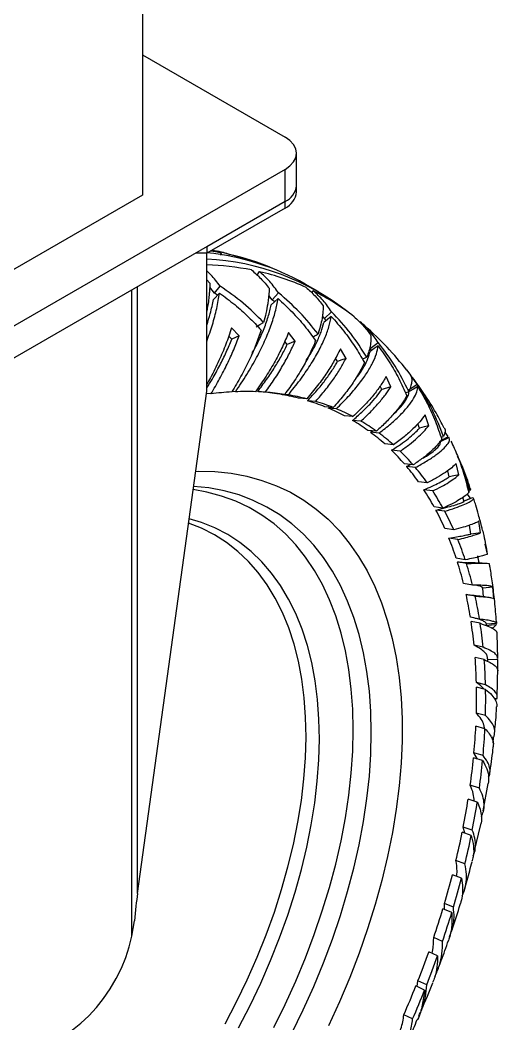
# Model space of a CAD drawing. Header units: millimetres. Extents: x 0 to 597, y 0 to 420.
# Drawn here: x 411.98 to 420.04, y 48.05 to 65 of the extents above; entities that cross this region are included whole.
import ezdxf

# ---------------------------------------------------------------- set-up
doc = ezdxf.new("R2010")
doc.units = ezdxf.units.MM

msp = doc.modelspace()

# ---------------------------------------------------------------- linework, layer by layer
at = {"color": 7, "linetype": 'Continuous', "lineweight": 25}
for p, q in [((414.043, 66.401), (414.043, 62.046)), ((414.043, 64.414), (416.447, 63.026)), ((416.642, 62.209), (416.642, 62.754)), ((416.447, 62.481), (410.225, 58.889)), ((416.447, 61.937), (416.447, 62.481)), ((416.642, 62.1), (416.642, 62.209)), ((414.043, 62.046), (410.979, 60.277)), ((416.447, 61.937), (410.225, 58.345)), ((416.447, 61.937), (415.127, 61.175)), ((416.447, 61.828), (416.447, 61.937)), ((416.447, 61.828), (415.127, 61.066)), ((415.127, 61.066), (414.939, 61.066)), ((415.127, 61.175), (415.127, 61.066)), ((415.127, 58.739), (415.127, 61.066)), ((415.378, 61.075), (415.219, 61.12)), ((415.973, 60.912), (415.311, 61.102)), ((415.365, 61.032), (415.378, 61.075)), ((415.502, 61.017), (415.511, 61.046)), ((415.979, 60.693), (416.017, 60.755)), ((415.127, 60.619), (415.18, 60.56)), ((415.257, 60.393), (415.354, 60.509)), ((417.004, 60.419), (416.786, 60.545)), ((415.257, 60.393), (415.177, 60.49)), ((415.341, 60.394), (415.24, 60.287)), ((415.306, 60.357), (415.257, 60.393)), ((416.23, 60.28), (416.173, 60.353)), ((416.23, 60.28), (416.34, 60.395)), ((416.898, 60.398), (416.923, 60.432)), ((416.27, 60.244), (416.23, 60.28)), ((417.113, 59.966), (417.079, 60.01)), ((417.113, 59.966), (417.234, 60.076)), ((417.144, 59.932), (417.113, 59.966)), ((415.549, 59.615), (415.497, 59.667)), ((415.672, 59.672), (415.546, 59.804)), ((416.618, 59.579), (416.507, 59.727)), ((416.484, 59.523), (416.442, 59.577)), ((417.887, 59.455), (418.019, 59.559)), ((417.477, 59.29), (417.382, 59.453)), ((417.909, 59.425), (417.887, 59.455)), ((417.335, 59.237), (417.3, 59.293)), ((418.233, 58.812), (418.154, 58.986)), ((418.496, 59.098), (418.57, 59.003)), ((418.68, 58.853), (418.571, 59.001)), ((418.083, 58.764), (418.055, 58.824)), ((418.539, 58.759), (418.68, 58.853)), ((413.957, 50.253), (415.127, 58.739)), ((415.198, 58.691), (415.121, 58.697)), ((415.61, 58.726), (415.552, 58.73)), ((416.116, 58.719), (415.984, 58.729)), ((416.442, 58.683), (416.308, 58.693)), ((416.5, 58.674), (416.365, 58.684)), ((418.48, 58.708), (418.537, 58.73)), ((418.553, 58.736), (418.539, 58.759)), ((416.813, 58.607), (416.677, 58.618)), ((416.966, 58.565), (416.828, 58.576)), ((417.261, 58.461), (417.122, 58.473)), ((417.313, 58.44), (417.174, 58.451)), ((417.594, 58.307), (417.452, 58.319)), ((418.872, 58.153), (418.81, 58.336)), ((417.729, 58.231), (417.587, 58.244)), ((418.715, 58.111), (418.689, 58.186)), ((417.989, 58.061), (417.845, 58.075)), ((417.89, 58.042), (417.925, 58.067)), ((418.034, 58.028), (417.89, 58.042)), ((419.055, 57.889), (419.203, 57.971)), ((419.08, 57.959), (419.121, 57.972)), ((419.203, 57.971), (419.145, 58.049)), ((418.276, 57.831), (418.131, 57.846)), ((419.22, 57.955), (419.068, 57.879)), ((418.391, 57.723), (418.245, 57.739)), ((418.61, 57.492), (418.463, 57.509)), ((418.5, 57.465), (418.565, 57.497)), ((418.648, 57.447), (418.5, 57.465)), ((419.38, 57.326), (419.334, 57.516)), ((419.218, 57.293), (419.193, 57.394)), ((418.847, 57.189), (418.698, 57.208)), ((418.94, 57.053), (418.791, 57.072)), ((419.578, 56.933), (419.524, 57.004)), ((419.542, 57.045), (419.567, 57.052)), ((419.113, 56.763), (418.963, 56.784)), ((419.468, 56.875), (419.446, 56.942)), ((419.465, 56.882), (419.578, 56.933)), ((419.143, 56.708), (418.993, 56.73)), ((419.583, 56.325), (419.559, 56.473)), ((419.749, 56.347), (419.719, 56.541)), ((419.295, 56.395), (419.144, 56.419)), ((419.365, 56.231), (419.213, 56.256)), ((419.867, 55.986), (419.828, 56.151)), ((419.722, 55.835), (419.701, 55.955)), ((419.866, 55.987), (419.867, 55.986)), ((419.489, 55.89), (419.337, 55.916)), ((419.51, 55.826), (419.357, 55.853)), ((419.736, 55.835), (419.718, 55.858)), ((419.612, 55.463), (419.459, 55.492)), ((419.955, 55.43), (419.787, 55.412)), ((419.97, 55.236), (419.955, 55.43)), ((419.503, 55.306), (419.582, 55.293)), ((419.656, 55.276), (419.503, 55.306)), ((419.799, 55.267), (419.787, 55.412)), ((419.73, 54.888), (419.598, 54.916)), ((419.741, 54.817), (419.587, 54.849)), ((419.849, 54.782), (419.848, 54.815)), ((420.017, 54.812), (419.848, 54.802)), ((420.014, 54.842), (420.017, 54.812)), ((420.038, 54.221), (420.026, 54.642)), ((419.792, 54.412), (419.638, 54.447)), ((419.81, 54.204), (419.656, 54.24)), ((419.87, 54.175), (419.869, 54.22)), ((420.039, 54.206), (419.87, 54.201)), ((420.026, 53.572), (420.04, 54.076)), ((420.04, 54.014), (420.039, 54.206)), ((419.831, 53.779), (419.677, 53.818)), ((419.833, 53.701), (419.678, 53.74)), ((420.024, 53.541), (419.979, 53.542)), ((420.007, 53.507), (420.004, 53.542)), ((419.83, 53.261), (419.676, 53.303)), ((419.822, 53.038), (419.668, 53.081)), ((419.968, 52.891), (419.929, 52.894)), ((419.963, 52.792), (419.968, 52.891)), ((419.782, 52.5), (419.628, 52.546)), ((419.698, 52.525), (419.636, 52.629)), ((419.79, 52.583), (419.636, 52.629)), ((419.727, 52.035), (419.574, 52.083)), ((419.794, 51.654), (419.877, 52.115)), ((419.692, 51.799), (419.539, 51.849)), ((419.481, 51.275), (419.455, 51.377)), ((419.608, 51.324), (419.455, 51.377)), ((419.641, 50.953), (419.75, 51.418)), ((419.591, 51.237), (419.438, 51.29)), ((419.484, 50.755), (419.332, 50.811)), ((419.424, 50.512), (419.272, 50.57)), ((419.263, 49.937), (419.112, 49.998)), ((419.141, 49.986), (419.138, 50.086)), ((419.289, 50.025), (419.138, 50.086)), ((413.862, 49.537), (413.905, 49.793)), ((419.107, 49.447), (418.957, 49.511)), ((419.022, 49.203), (418.872, 49.268)), ((418.804, 48.625), (418.656, 48.694)), ((418.678, 48.683), (418.691, 48.781)), ((418.839, 48.713), (418.691, 48.781)), ((418.601, 48.138), (418.454, 48.209))]:
    msp.add_line(p, q, dxfattribs=at)
at = {"color": 8, "linetype": 'Continuous', "lineweight": 25}
for p, q in [((413.862, 49.537), (413.862, 60.445)), ((413.957, 50.253), (413.957, 60.499))]:
    msp.add_line(p, q, dxfattribs=at)
at = {"color": 7, "linetype": 'Continuous', "lineweight": 25, "flags": 128}
for points in [[(416.447, 62.481), (416.53, 62.54), (416.592, 62.606), (416.63, 62.679), (416.642, 62.754), (416.63, 62.829), (416.592, 62.901), (416.53, 62.967), (416.447, 63.026)], [(415.197, 61.107), (415.273, 61.094), (415.378, 61.075)], [(416.329, 60.299), (416.272, 60.246), (416.215, 60.193)], [(417.227, 60), (417.165, 59.949), (417.102, 59.898)], [(415.962, 59.824), (416.024, 59.861), (416.085, 59.898)], [(417.718, 59.908), (417.796, 59.839), (417.804, 59.833)], [(415.672, 59.672), (415.611, 59.643), (415.549, 59.615)], [(416.618, 59.579), (416.551, 59.551), (416.484, 59.523)], [(418.018, 59.503), (417.951, 59.455), (417.883, 59.407)], [(417.477, 59.29), (417.406, 59.264), (417.335, 59.237)], [(418.687, 58.817), (418.615, 58.773), (418.543, 58.729)], [(418.872, 58.153), (418.793, 58.132), (418.715, 58.111)], [(414.94, 57.383), (414.979, 57.384), (415.262, 57.378), (415.536, 57.35), (415.802, 57.301), (416.058, 57.231), (416.304, 57.14), (416.539, 57.029), (416.763, 56.897), (416.975, 56.745), (417.174, 56.573), (417.36, 56.382), (417.532, 56.173), (417.69, 55.945), (417.834, 55.701), (417.963, 55.439), (418.076, 55.161), (418.174, 54.868), (418.256, 54.56), (418.322, 54.239), (418.372, 53.905), (418.405, 53.559), (418.422, 53.202), (418.423, 52.834), (418.406, 52.458), (418.374, 52.074), (418.325, 51.682), (418.26, 51.285), (418.178, 50.883), (418.081, 50.477), (417.968, 50.068), (417.84, 49.658), (417.697, 49.247), (417.54, 48.837), (417.368, 48.429), (417.183, 48.023)], [(419.38, 57.326), (419.299, 57.31), (419.218, 57.293)], [(417.895, 53.326), (417.871, 53.669), (417.829, 54.001), (417.772, 54.32), (417.698, 54.626), (417.609, 54.918), (417.503, 55.194), (417.382, 55.455), (417.247, 55.699), (417.096, 55.926), (416.931, 56.135), (416.753, 56.326), (416.561, 56.497), (416.357, 56.649), (416.14, 56.781), (415.912, 56.893), (415.672, 56.984), (415.423, 57.054), (415.164, 57.103), (414.905, 57.13)], [(417.591, 53.367), (417.566, 53.707), (417.525, 54.035), (417.468, 54.35), (417.394, 54.653), (417.305, 54.941), (417.2, 55.214), (417.08, 55.471), (416.945, 55.711), (416.795, 55.935), (416.631, 56.14), (416.453, 56.327), (416.262, 56.495), (416.058, 56.643), (415.842, 56.771), (415.615, 56.879), (415.377, 56.966), (415.129, 57.033), (414.898, 57.074)], [(419.606, 56.935), (419.528, 56.904), (419.45, 56.872)], [(416.795, 53.232), (416.771, 53.559), (416.73, 53.874), (416.673, 54.177), (416.599, 54.466), (416.509, 54.74), (416.404, 54.998), (416.283, 55.241), (416.147, 55.466), (415.996, 55.673), (415.831, 55.862), (415.652, 56.032), (415.46, 56.182), (415.256, 56.312), (415.04, 56.421), (414.819, 56.507)], [(417.019, 53.201), (416.995, 53.531), (416.954, 53.848), (416.897, 54.153), (416.824, 54.444), (416.734, 54.721), (416.628, 54.982), (416.507, 55.227), (416.371, 55.455), (416.22, 55.665), (416.056, 55.856), (415.877, 56.029), (415.685, 56.182), (415.481, 56.315), (415.265, 56.428), (415.038, 56.519), (414.83, 56.583)], [(419.749, 56.347), (419.666, 56.336), (419.583, 56.325)], [(419.846, 54.781), (419.931, 54.789), (420.015, 54.797)], [(415.436, 48.053), (415.629, 48.424), (415.81, 48.8), (415.976, 49.179), (416.129, 49.56), (416.267, 49.942), (416.39, 50.325), (416.497, 50.706), (416.589, 51.084), (416.665, 51.458), (416.724, 51.828), (416.767, 52.191), (416.793, 52.547), (416.802, 52.894), (416.795, 53.232)], [(416.257, 47.995), (416.449, 48.383), (416.627, 48.775), (416.791, 49.17), (416.942, 49.566), (417.077, 49.963), (417.198, 50.359), (417.303, 50.753), (417.393, 51.145), (417.466, 51.532), (417.524, 51.914), (417.565, 52.289), (417.59, 52.657), (417.599, 53.017), (417.591, 53.367)], [(416.56, 47.896), (416.752, 48.289), (416.931, 48.686), (417.096, 49.085), (417.246, 49.486), (417.382, 49.887), (417.503, 50.287), (417.608, 50.685), (417.698, 51.08), (417.772, 51.471), (417.829, 51.857), (417.871, 52.237), (417.895, 52.608), (417.904, 52.972), (417.895, 53.326)], [(415.664, 47.989), (415.857, 48.363), (416.037, 48.741), (416.204, 49.123), (416.356, 49.507), (416.494, 49.892), (416.616, 50.277), (416.723, 50.66), (416.815, 51.04), (416.89, 51.417), (416.949, 51.789), (416.992, 52.154), (417.018, 52.512), (417.027, 52.861), (417.019, 53.201)], [(411.584, 48.221), (411.627, 48.092), (411.687, 47.98), (411.761, 47.885), (411.849, 47.809), (411.949, 47.753), (412.061, 47.718), (412.182, 47.705), (412.31, 47.714), (412.444, 47.743), (412.583, 47.794), (412.723, 47.866), (412.863, 47.956), (413.002, 48.065), (413.136, 48.19), (413.264, 48.33), (413.385, 48.483), (413.496, 48.646), (413.597, 48.818), (413.685, 48.995), (413.759, 49.176), (413.819, 49.357), (413.862, 49.537)]]:
    msp.add_lwpolyline(points, dxfattribs=at)
at = {"color": 7, "linetype": 'Continuous', "lineweight": 25}
for centre, radius, start, end in [((416.309, 62.243), 0.335, 294.3762, 354.3048), ((416.309, 62.134), 0.335, 294.3762, 354.3048), ((414.71, 56.891), 4.203, 60.4032, 84.182), ((414.596, 57.04), 4.11, 66.4365, 77.1289), ((414.938, 56.831), 4.137, 51.6547, 87.3784), ((414.986, 56.184), 4.686, 78.9697, 88.2784), ((415.103, 56.755), 4.102, 65.5188, 77.1342), ((415.16, 56.893), 3.953, 51.6189, 63.5238), ((415.829, 53.732), 4.999, 93.2256, 97.251), ((415.806, 54.175), 4.555, 88.1926, 92.4698), ((415.698, 54.692), 4.047, 81.3426, 85.698), ((415.829, 54.658), 4.071, 81.342, 85.9561), ((415.74, 54.957), 3.779, 75.6518, 80.4789), ((415.875, 54.941), 3.785, 75.6429, 80.4907), ((415.803, 55.189), 3.538, 68.117, 73.162), ((415.936, 55.162), 3.555, 68.1123, 73.1624), ((415.841, 55.283), 3.438, 62.039, 67.1835), ((415.972, 55.251), 3.459, 62.0382, 67.1813), ((415.845, 55.293), 3.426, 54.2874, 59.4434), ((415.978, 55.265), 3.444, 54.2881, 59.4477), ((415.802, 55.235), 3.498, 48.2696, 53.3577), ((415.93, 55.2), 3.525, 48.2737, 53.3525), ((415.651, 55.074), 3.719, 40.8883, 45.7686), ((415.78, 55.041), 3.744, 40.8893, 45.7663), ((415.458, 54.91), 3.973, 35.3457, 40.0175), ((415.592, 54.881), 3.991, 35.3425, 40.0206), ((415.09, 54.661), 4.417, 28.7313, 33.0842), ((415.216, 54.626), 4.444, 28.7329, 33.0841), ((414.7, 54.451), 4.86, 23.8821, 27.9652), ((414.826, 54.416), 4.888, 23.8824, 27.9661), ((414.086, 54.192), 5.526, 18.1749, 21.9244), ((414.205, 54.155), 5.562, 18.1767, 21.924), ((413.49, 54), 6.153, 14.0319, 17.5206), ((413.616, 53.965), 6.18, 14.0291, 17.5224), ((412.633, 53.8), 7.033, 9.1712, 12.3635), ((412.747, 53.761), 7.073, 9.1706, 12.3633), ((411.872, 53.681), 7.803, 5.6363, 8.6151), ((411.974, 53.64), 7.856, 5.6379, 8.614), ((410.82, 53.59), 8.86, 1.4765, 4.2134), ((410.927, 53.55), 8.907, 1.4756, 4.2139), ((409.942, 53.57), 9.738, 358.4287, 0.9984), ((410.036, 53.53), 9.798, 358.4294, 0.9981), ((408.796, 53.614), 10.885, 354.809, 357.1951), ((408.885, 53.574), 10.95, 354.809, 357.1948), ((407.889, 53.699), 11.796, 352.13, 354.3917), ((407.972, 53.659), 11.867, 352.13, 354.3914), ((406.745, 53.867), 12.952, 348.9131, 351.0375), ((406.828, 53.828), 13.023, 348.9126, 351.0378), ((405.902, 54.035), 13.812, 346.5024, 348.538), ((405.971, 53.998), 13.897, 346.5028, 348.5378), ((404.913, 54.28), 14.831, 343.5706, 345.5122), ((404.968, 54.248), 14.931, 343.5718, 345.5116), ((404.212, 54.489), 15.562, 341.3475, 343.2277), ((404.261, 54.458), 15.668, 341.3486, 343.227), ((403.456, 54.749), 16.362, 338.6087, 340.4272), ((403.494, 54.724), 16.481, 338.61, 340.426), ((402.979, 54.937), 16.874, 336.5041, 338.2857), ((403.016, 54.913), 16.994, 336.5049, 338.2843)]:
    msp.add_arc(centre, radius, start, end, dxfattribs=at)
msp.add_ellipse((413.957, 49.21), major_axis=(0.091, 1.423), ratio=0.068485, start_param=0.751511, end_param=1.15277, dxfattribs=at)
for points, knots in [([(415.253, 61.11), (415.265, 61.109), (415.354, 61.1), (415.439, 61.071), (415.511, 61.046)], [0, 0, 0, 0, 0.142933, 1, 1, 1, 1]), ([(415.354, 60.509), (415.303, 60.576), (415.232, 60.67), (415.15, 60.745), (415.127, 60.766)], [0, 0, 0, 0, 0.722783, 1, 1, 1, 1]), ([(415.883, 60.783), (415.936, 60.737), (416.041, 60.644), (416.134, 60.53), (416.18, 60.473)], [0, 0, 0, 0, 0.500355, 1, 1, 1, 1]), ([(416.34, 60.395), (416.291, 60.461), (416.194, 60.594), (416.076, 60.701), (416.017, 60.755)], [0, 0, 0, 0, 0.498248, 1, 1, 1, 1]), ([(415.18, 60.56), (415.18, 60.537), (415.178, 60.493), (415.173, 60.426), (415.167, 60.364), (415.161, 60.305), (415.149, 60.216), (415.137, 60.143), (415.127, 60.088)], [0, 0, 0, 0, 0.1635599, 0.3134089, 0.4496385, 0.5723043, 0.6814592, 1, 1, 1, 1]), ([(416.085, 59.898), (415.974, 60.009), (415.75, 60.231), (415.486, 60.416), (415.354, 60.509)], [0, 0, 0, 0, 0.49957, 1, 1, 1, 1]), ([(415.127, 59.578), (415.16, 59.672), (415.228, 59.866), (415.3, 60.142), (415.327, 60.31), (415.341, 60.394)], [0, 0, 0, 0, 0.315969, 0.652585, 1, 1, 1, 1]), ([(415.341, 60.394), (415.428, 60.33), (415.601, 60.202), (415.836, 59.991), (415.976, 59.842), (416.045, 59.768)], [0, 0, 0, 0, 0.339375, 0.672333, 1, 1, 1, 1]), ([(416.18, 60.473), (416.179, 60.453), (416.178, 60.417), (416.174, 60.36), (416.169, 60.307), (416.162, 60.257), (416.15, 60.174), (416.128, 60.058), (416.099, 59.949), (416.085, 59.898)], [0, 0, 0, 0, 0.120107, 0.230139, 0.330174, 0.420247, 0.500399, 0.764721, 1, 1, 1, 1]), ([(417.004, 59.703), (416.905, 59.827), (416.706, 60.076), (416.462, 60.288), (416.34, 60.395)], [0, 0, 0, 0, 0.499581, 1, 1, 1, 1]), ([(416.803, 60.489), (416.855, 60.442), (416.958, 60.35), (417.045, 60.236), (417.089, 60.18)], [0, 0, 0, 0, 0.500352, 1, 1, 1, 1]), ([(417.234, 60.076), (417.188, 60.142), (417.096, 60.273), (416.98, 60.379), (416.923, 60.432)], [0, 0, 0, 0, 0.498249, 1, 1, 1, 1]), ([(415.127, 59.853), (415.148, 59.918), (415.197, 60.074), (415.224, 60.208), (415.24, 60.287)], [0, 0, 0, 0, 0.417292, 1, 1, 1, 1]), ([(415.61, 58.726), (415.676, 58.824), (415.809, 59.021), (415.973, 59.308), (416.108, 59.583), (416.212, 59.843), (416.29, 60.086), (416.316, 60.228), (416.329, 60.299)], [0, 0, 0, 0, 0.166042, 0.333058, 0.499185, 0.663304, 0.828994, 1, 1, 1, 1]), ([(415.895, 59.382), (415.923, 59.432), (415.997, 59.566), (416.086, 59.771), (416.169, 59.997), (416.2, 60.127), (416.215, 60.193)], [0, 0, 0, 0, 0.1616872, 0.4367783, 0.7141498, 1, 1, 1, 1]), ([(416.329, 60.299), (416.409, 60.226), (416.568, 60.079), (416.78, 59.841), (416.903, 59.674), (416.964, 59.591)], [0, 0, 0, 0, 0.339381, 0.672337, 1, 1, 1, 1]), ([(417.089, 60.18), (417.089, 60.164), (417.09, 60.135), (417.088, 60.089), (417.084, 60.045), (417.079, 60.004), (417.068, 59.935), (417.047, 59.838), (417.018, 59.746), (417.004, 59.703)], [0, 0, 0, 0, 0.120105, 0.230141, 0.330172, 0.420244, 0.5004, 0.764721, 1, 1, 1, 1]), ([(416.5, 58.674), (416.569, 58.758), (416.707, 58.927), (416.876, 59.173), (417.015, 59.407), (417.119, 59.625), (417.195, 59.828), (417.216, 59.942), (417.227, 60)], [0, 0, 0, 0, 0.166043, 0.333059, 0.499186, 0.663304, 0.828995, 1, 1, 1, 1]), ([(417.227, 60), (417.3, 59.918), (417.443, 59.755), (417.63, 59.492), (417.736, 59.31), (417.788, 59.22)], [0, 0, 0, 0, 0.339381, 0.672328, 1, 1, 1, 1]), ([(417.827, 59.311), (417.741, 59.447), (417.568, 59.719), (417.346, 59.957), (417.234, 60.076)], [0, 0, 0, 0, 0.499575, 1, 1, 1, 1]), ([(416.806, 59.255), (416.829, 59.289), (416.898, 59.394), (416.982, 59.556), (417.063, 59.742), (417.089, 59.845), (417.102, 59.898)], [0, 0, 0, 0, 0.134777, 0.418701, 0.704973, 1, 1, 1, 1]), ([(417.615, 59.992), (417.665, 59.946), (417.766, 59.854), (417.849, 59.742), (417.891, 59.687)], [0, 0, 0, 0, 0.500358, 1, 1, 1, 1]), ([(418.019, 59.559), (417.976, 59.623), (417.888, 59.751), (417.775, 59.855), (417.718, 59.908)], [0, 0, 0, 0, 0.4982508, 1, 1, 1, 1]), ([(418.505, 59.091), (418.396, 59.223), (418.176, 59.489), (417.927, 59.719), (417.802, 59.834)], [0, 0, 0, 0, 0.499129, 1, 1, 1, 1]), ([(415.546, 59.804), (415.515, 59.713), (415.455, 59.535), (415.332, 59.251), (415.225, 59.025), (415.148, 58.89), (415.127, 58.855)], [0, 0, 0, 0, 0.3038968, 0.5954888, 0.8928863, 1, 1, 1, 1]), ([(415.198, 58.691), (415.248, 58.775), (415.348, 58.945), (415.474, 59.194), (415.585, 59.439), (415.643, 59.594), (415.672, 59.672)], [0, 0, 0, 0, 0.24992, 0.499821, 0.749988, 1, 1, 1, 1]), ([(416.045, 59.768), (416.017, 59.686), (415.961, 59.523), (415.846, 59.261), (415.711, 58.994), (415.601, 58.812), (415.547, 58.723)], [0, 0, 0, 0, 0.250635, 0.500169, 0.755309, 1, 1, 1, 1]), ([(416.507, 59.727), (416.475, 59.648), (416.411, 59.494), (416.283, 59.245), (416.133, 58.991), (416.011, 58.815), (415.95, 58.728)], [0, 0, 0, 0, 0.255318, 0.5003, 0.750158, 1, 1, 1, 1]), ([(416.915, 59.655), (416.923, 59.659), (416.952, 59.675), (416.982, 59.691), (417.004, 59.703)], [0, 0, 0, 0, 0.24698, 1, 1, 1, 1]), ([(417.891, 59.687), (417.893, 59.675), (417.896, 59.653), (417.896, 59.618), (417.895, 59.584), (417.892, 59.552), (417.884, 59.498), (417.867, 59.421), (417.84, 59.346), (417.827, 59.311)], [0, 0, 0, 0, 0.120103, 0.230138, 0.330172, 0.420246, 0.500401, 0.764722, 1, 1, 1, 1]), ([(415.127, 58.793), (415.157, 58.841), (415.237, 58.967), (415.347, 59.17), (415.459, 59.397), (415.519, 59.542), (415.549, 59.615)], [0, 0, 0, 0, 0.169113, 0.446076, 0.723238, 1, 1, 1, 1]), ([(415.984, 58.729), (416.036, 58.798), (416.141, 58.936), (416.274, 59.138), (416.392, 59.336), (416.453, 59.46), (416.484, 59.523)], [0, 0, 0, 0, 0.250003, 0.500001, 0.750182, 1, 1, 1, 1]), ([(416.116, 58.719), (416.169, 58.794), (416.275, 58.943), (416.409, 59.163), (416.526, 59.376), (416.587, 59.511), (416.618, 59.579)], [0, 0, 0, 0, 0.249918, 0.49982, 0.749988, 1, 1, 1, 1]), ([(416.964, 59.591), (416.935, 59.521), (416.877, 59.381), (416.756, 59.154), (416.615, 58.921), (416.499, 58.761), (416.442, 58.683)], [0, 0, 0, 0, 0.250637, 0.500171, 0.755313, 1, 1, 1, 1]), ([(417.313, 58.44), (417.383, 58.509), (417.523, 58.648), (417.691, 58.849), (417.828, 59.039), (417.928, 59.213), (417.997, 59.373), (418.011, 59.459), (418.018, 59.503)], [0, 0, 0, 0, 0.166041, 0.333057, 0.499185, 0.663304, 0.828993, 1, 1, 1, 1]), ([(418.018, 59.503), (418.083, 59.413), (418.21, 59.235), (418.371, 58.952), (418.459, 58.757), (418.503, 58.66)], [0, 0, 0, 0, 0.339376, 0.672332, 1, 1, 1, 1]), ([(418.537, 58.73), (418.464, 58.876), (418.318, 59.168), (418.119, 59.428), (418.019, 59.559)], [0, 0, 0, 0, 0.4995729, 1, 1, 1, 1]), ([(417.382, 59.453), (417.35, 59.387), (417.287, 59.258), (417.156, 59.048), (417.003, 58.832), (416.876, 58.682), (416.813, 58.607)], [0, 0, 0, 0, 0.255318, 0.5003, 0.750157, 1, 1, 1, 1]), ([(417.612, 58.91), (417.634, 58.937), (417.702, 59.021), (417.782, 59.149), (417.855, 59.292), (417.873, 59.368), (417.883, 59.407)], [0, 0, 0, 0, 0.13515, 0.41895, 0.705103, 1, 1, 1, 1]), ([(416.828, 58.576), (416.882, 58.634), (416.989, 58.749), (417.124, 58.919), (417.243, 59.083), (417.304, 59.186), (417.335, 59.237)], [0, 0, 0, 0, 0.250004, 0.5000006, 0.7501821, 1, 1, 1, 1]), ([(416.966, 58.565), (417.02, 58.628), (417.13, 58.755), (417.267, 58.941), (417.386, 59.121), (417.446, 59.234), (417.477, 59.29)], [0, 0, 0, 0, 0.24992, 0.49982, 0.749988, 1, 1, 1, 1]), ([(417.788, 59.22), (417.76, 59.162), (417.703, 59.047), (417.582, 58.857), (417.438, 58.662), (417.319, 58.527), (417.261, 58.461)], [0, 0, 0, 0, 0.250637, 0.50017, 0.755312, 1, 1, 1, 1]), ([(417.754, 59.277), (417.755, 59.277), (417.779, 59.288), (417.803, 59.3), (417.827, 59.311)], [0, 0, 0, 0, 0.015313, 1, 1, 1, 1]), ([(418.154, 58.986), (418.124, 58.934), (418.065, 58.832), (417.937, 58.664), (417.784, 58.489), (417.657, 58.367), (417.594, 58.307)], [0, 0, 0, 0, 0.255319, 0.500301, 0.750159, 1, 1, 1, 1]), ([(418.57, 59.003), (418.573, 58.995), (418.579, 58.98), (418.584, 58.956), (418.586, 58.933), (418.586, 58.91), (418.583, 58.871), (418.571, 58.814), (418.548, 58.757), (418.537, 58.73)], [0, 0, 0, 0, 0.120103, 0.230139, 0.330174, 0.420247, 0.500402, 0.764722, 1, 1, 1, 1]), ([(417.729, 58.231), (417.784, 58.282), (417.893, 58.385), (418.029, 58.534), (418.146, 58.678), (418.204, 58.767), (418.233, 58.812)], [0, 0, 0, 0, 0.249917, 0.499821, 0.749988, 1, 1, 1, 1]), ([(418.034, 58.028), (418.103, 58.081), (418.24, 58.188), (418.403, 58.341), (418.532, 58.484), (418.623, 58.614), (418.68, 58.729), (418.685, 58.787), (418.687, 58.817)], [0, 0, 0, 0, 0.166043, 0.333057, 0.499184, 0.663303, 0.828993, 1, 1, 1, 1]), ([(418.233, 58.812), (418.208, 58.804), (418.158, 58.788), (418.108, 58.772), (418.083, 58.764)], [0, 0, 0, 0, 0.499981, 1, 1, 1, 1]), ([(419.136, 58.113), (419.09, 58.199), (418.986, 58.398), (418.808, 58.68), (418.666, 58.876), (418.601, 58.966)], [0, 0, 0, 0, 0.294657, 0.676957, 1, 1, 1, 1]), ([(419.121, 57.972), (419.061, 58.126), (418.942, 58.433), (418.767, 58.713), (418.68, 58.853)], [0, 0, 0, 0, 0.499574, 1, 1, 1, 1]), ([(418.687, 58.817), (418.743, 58.72), (418.854, 58.53), (418.989, 58.23), (419.058, 58.026), (419.093, 57.924)], [0, 0, 0, 0, 0.3393757, 0.6723277, 1, 1, 1, 1]), ([(417.587, 58.244), (417.64, 58.289), (417.747, 58.381), (417.88, 58.515), (417.996, 58.644), (418.054, 58.724), (418.083, 58.764)], [0, 0, 0, 0, 0.250001, 0.500001, 0.750183, 1, 1, 1, 1]), ([(418.503, 58.66), (418.476, 58.616), (418.424, 58.526), (418.306, 58.377), (418.165, 58.221), (418.046, 58.114), (417.989, 58.061)], [0, 0, 0, 0, 0.2506357, 0.5001699, 0.7553111, 1, 1, 1, 1]), ([(418.267, 58.338), (418.304, 58.373), (418.385, 58.45), (418.469, 58.556), (418.53, 58.656), (418.538, 58.705), (418.543, 58.729)], [0, 0, 0, 0, 0.216974, 0.473923, 0.733, 1, 1, 1, 1]), ([(418.81, 58.336), (418.783, 58.298), (418.73, 58.224), (418.609, 58.099), (418.462, 57.968), (418.338, 57.877), (418.276, 57.831)], [0, 0, 0, 0, 0.255318, 0.500299, 0.750158, 1, 1, 1, 1]), ([(418.391, 57.723), (418.445, 57.762), (418.552, 57.838), (418.682, 57.949), (418.793, 58.056), (418.845, 58.12), (418.872, 58.153)], [0, 0, 0, 0, 0.2499177, 0.4998194, 0.749987, 1, 1, 1, 1]), ([(418.245, 57.739), (418.297, 57.772), (418.401, 57.839), (418.528, 57.935), (418.636, 58.028), (418.689, 58.084), (418.715, 58.111)], [0, 0, 0, 0, 0.250002, 0.5, 0.750183, 1, 1, 1, 1]), ([(419.139, 58.114), (419.14, 58.11), (419.144, 58.103), (419.148, 58.09), (419.15, 58.066), (419.146, 58.029), (419.129, 57.99), (419.121, 57.972)], [0, 0, 0, 0, 0.108961, 0.228782, 0.335412, 0.687022, 1, 1, 1, 1]), ([(419.093, 57.924), (419.07, 57.893), (419.024, 57.83), (418.915, 57.722), (418.781, 57.609), (418.666, 57.53), (418.61, 57.492)], [0, 0, 0, 0, 0.250639, 0.500169, 0.755313, 1, 1, 1, 1]), ([(418.648, 57.447), (418.714, 57.484), (418.845, 57.557), (418.997, 57.66), (419.114, 57.756), (419.191, 57.838), (419.231, 57.907), (419.223, 57.936), (419.22, 57.95)], [0, 0, 0, 0, 0.168916, 0.338826, 0.50783, 0.67479, 0.843347, 1, 1, 1, 1]), ([(418.772, 57.606), (418.793, 57.618), (418.866, 57.659), (418.953, 57.722), (419.031, 57.79), (419.073, 57.845), (419.07, 57.866), (419.068, 57.876)], [0, 0, 0, 0, 0.0955202, 0.3266045, 0.5546131, 0.7845104, 1, 1, 1, 1]), ([(419.247, 57.894), (419.285, 57.813), (419.369, 57.632), (419.47, 57.341), (419.522, 57.13), (419.547, 57.025)], [0, 0, 0, 0, 0.291492, 0.648584, 1, 1, 1, 1]), ([(419.567, 57.052), (419.524, 57.212), (419.469, 57.413), (419.378, 57.6), (419.36, 57.638)], [0, 0, 0, 0, 0.794744, 1, 1, 1, 1]), ([(419.574, 57.094), (419.565, 57.123), (419.518, 57.271), (419.448, 57.451), (419.379, 57.605), (419.364, 57.64)], [0, 0, 0, 0, 0.161448, 0.805794, 1, 1, 1, 1]), ([(419.334, 57.516), (419.312, 57.492), (419.269, 57.447), (419.16, 57.366), (419.024, 57.281), (418.906, 57.22), (418.847, 57.189)], [0, 0, 0, 0, 0.255317, 0.500298, 0.750157, 1, 1, 1, 1]), ([(418.791, 57.072), (418.84, 57.092), (418.937, 57.133), (419.054, 57.191), (419.152, 57.246), (419.196, 57.278), (419.218, 57.293)], [0, 0, 0, 0, 0.250002, 0.500002, 0.750183, 1, 1, 1, 1]), ([(418.94, 57.053), (418.991, 57.077), (419.092, 57.127), (419.213, 57.199), (419.313, 57.266), (419.358, 57.306), (419.38, 57.326)], [0, 0, 0, 0, 0.249919, 0.499818, 0.749986, 1, 1, 1, 1]), ([(419.547, 57.025), (419.529, 57.007), (419.493, 56.971), (419.397, 56.906), (419.274, 56.836), (419.166, 56.787), (419.113, 56.763)], [0, 0, 0, 0, 0.2506382, 0.500169, 0.7553109, 1, 1, 1, 1]), ([(419.574, 57.094), (419.576, 57.089), (419.581, 57.078), (419.572, 57.061), (419.567, 57.052)], [0, 0, 0, 0, 0.416433, 1, 1, 1, 1]), ([(418.993, 56.73), (419.051, 56.744), (419.168, 56.772), (419.3, 56.81), (419.398, 56.842), (419.453, 56.865), (419.476, 56.876), (419.469, 56.875), (419.469, 56.875)], [0, 0, 0, 0, 0.198435, 0.397973, 0.596259, 0.79191, 0.989181, 1, 1, 1, 1]), ([(419.143, 56.708), (419.204, 56.728), (419.326, 56.766), (419.462, 56.82), (419.562, 56.866), (419.62, 56.903), (419.641, 56.93), (419.618, 56.933), (419.606, 56.935)], [0, 0, 0, 0, 0.166043, 0.333058, 0.499184, 0.663302, 0.828992, 1, 1, 1, 1]), ([(419.779, 56.395), (419.777, 56.405), (419.757, 56.492), (419.719, 56.631), (419.674, 56.788), (419.646, 56.88), (419.634, 56.918), (419.631, 56.927)], [0, 0, 0, 0, 0.058663, 0.476919, 0.787055, 0.948371, 1, 1, 1, 1]), ([(419.719, 56.541), (419.703, 56.532), (419.671, 56.514), (419.579, 56.479), (419.458, 56.439), (419.35, 56.41), (419.295, 56.395)], [0, 0, 0, 0, 0.255319, 0.500298, 0.750159, 1, 1, 1, 1]), ([(419.213, 56.256), (419.257, 56.263), (419.346, 56.277), (419.449, 56.296), (419.532, 56.314), (419.566, 56.321), (419.583, 56.325)], [0, 0, 0, 0, 0.250003, 0.5, 0.750185, 1, 1, 1, 1]), ([(419.365, 56.231), (419.411, 56.242), (419.504, 56.265), (419.611, 56.296), (419.697, 56.325), (419.732, 56.34), (419.749, 56.347)], [0, 0, 0, 0, 0.249917, 0.49982, 0.749989, 1, 1, 1, 1]), ([(419.777, 56.394), (419.785, 56.363), (419.822, 56.227), (419.842, 56.088), (419.858, 55.981)], [0, 0, 0, 0, 0.230592, 1, 1, 1, 1]), ([(419.865, 55.987), (419.857, 56.038), (419.848, 56.094), (419.835, 56.147), (419.834, 56.153)], [0, 0, 0, 0, 0.90017, 1, 1, 1, 1]), ([(419.858, 55.981), (419.846, 55.976), (419.821, 55.967), (419.742, 55.944), (419.635, 55.918), (419.537, 55.899), (419.489, 55.89)], [0, 0, 0, 0, 0.250635, 0.500171, 0.755313, 1, 1, 1, 1]), ([(419.357, 55.853), (419.411, 55.85), (419.48, 55.846), (419.526, 55.842), (419.536, 55.841)], [0, 0, 0, 0, 0.784734, 1, 1, 1, 1]), ([(419.51, 55.826), (419.564, 55.828), (419.674, 55.832), (419.789, 55.835), (419.865, 55.833), (419.9, 55.829), (419.895, 55.82), (419.894, 55.818)], [0, 0, 0, 0, 0.228256, 0.457848, 0.686221, 0.911836, 1, 1, 1, 1]), ([(419.777, 55.834), (419.738, 55.834), (419.66, 55.835), (419.578, 55.839), (419.537, 55.841)], [0, 0, 0, 0, 0.502844, 1, 1, 1, 1]), ([(420.015, 54.842), (420.006, 54.957), (419.989, 55.181), (419.951, 55.486), (419.92, 55.696), (419.902, 55.799), (419.898, 55.818)], [0, 0, 0, 0, 0.343216, 0.665996, 0.935719, 1, 1, 1, 1]), ([(419.955, 55.43), (419.946, 55.435), (419.929, 55.445), (419.857, 55.454), (419.757, 55.459), (419.66, 55.462), (419.612, 55.463)], [0, 0, 0, 0, 0.255317, 0.500302, 0.75016, 1, 1, 1, 1]), ([(419.787, 55.412), (419.778, 55.421), (419.759, 55.438), (419.714, 55.453), (419.673, 55.46), (419.665, 55.462)], [0, 0, 0, 0, 0.4560367, 0.8940691, 1, 1, 1, 1]), ([(419.822, 55.264), (419.782, 55.268), (419.704, 55.275), (419.622, 55.287), (419.581, 55.293)], [0, 0, 0, 0, 0.5027988, 1, 1, 1, 1]), ([(419.656, 55.276), (419.697, 55.273), (419.779, 55.268), (419.869, 55.26), (419.937, 55.25), (419.959, 55.241), (419.97, 55.236)], [0, 0, 0, 0, 0.249915, 0.49982, 0.749987, 1, 1, 1, 1]), ([(419.848, 54.802), (419.844, 54.813), (419.834, 54.836), (419.778, 54.865), (419.696, 54.893), (419.616, 54.912), (419.576, 54.921)], [0, 0, 0, 0, 0.25045, 0.5, 0.755253, 1, 1, 1, 1]), ([(420.017, 54.812), (420.012, 54.82), (420.003, 54.836), (419.944, 54.855), (419.857, 54.872), (419.772, 54.883), (419.73, 54.888)], [0, 0, 0, 0, 0.250634, 0.500166, 0.75531, 1, 1, 1, 1]), ([(419.741, 54.817), (419.788, 54.802), (419.881, 54.771), (419.97, 54.726), (420.021, 54.683), (420.022, 54.654), (420.023, 54.642)], [0, 0, 0, 0, 0.270982, 0.543553, 0.814671, 1, 1, 1, 1]), ([(419.942, 54.737), (419.948, 54.74), (419.971, 54.754), (419.999, 54.775), (420.01, 54.79), (420.015, 54.797)], [0, 0, 0, 0, 0.14382, 0.580233, 1, 1, 1, 1]), ([(419.867, 54.22), (419.867, 54.235), (419.866, 54.271), (419.823, 54.326), (419.751, 54.385), (419.676, 54.426), (419.638, 54.447)], [0, 0, 0, 0, 0.196671, 0.461176, 0.730835, 1, 1, 1, 1]), ([(420.036, 54.221), (420.036, 54.234), (420.035, 54.265), (419.99, 54.312), (419.913, 54.361), (419.832, 54.395), (419.792, 54.412)], [0, 0, 0, 0, 0.1991011, 0.462927, 0.7317183, 1, 1, 1, 1]), ([(419.81, 54.204), (419.844, 54.188), (419.913, 54.157), (419.982, 54.11), (420.029, 54.063), (420.036, 54.031), (420.04, 54.014)], [0, 0, 0, 0, 0.249919, 0.499817, 0.74999, 1, 1, 1, 1]), ([(419.803, 53.708), (419.792, 53.722), (419.763, 53.758), (419.709, 53.795), (419.677, 53.818)], [0, 0, 0, 0, 0.38647, 1, 1, 1, 1]), ([(420.024, 53.541), (420.027, 53.562), (420.033, 53.602), (419.999, 53.661), (419.935, 53.719), (419.865, 53.759), (419.831, 53.779)], [0, 0, 0, 0, 0.250638, 0.500169, 0.755308, 1, 1, 1, 1]), ([(419.833, 53.701), (419.87, 53.669), (419.945, 53.606), (420.003, 53.514), (420.028, 53.447), (420.019, 53.412), (420.018, 53.407)], [0, 0, 0, 0, 0.315611, 0.633068, 0.948838, 1, 1, 1, 1]), ([(419.983, 52.961), (419.994, 53.062), (420.01, 53.212), (420.016, 53.359), (420.018, 53.407)], [0, 0, 0, 0, 0.6748733, 1, 1, 1, 1]), ([(419.813, 53.04), (419.811, 53.06), (419.806, 53.112), (419.762, 53.199), (419.705, 53.269), (419.676, 53.303)], [0, 0, 0, 0, 0.2291967, 0.6145937, 1, 1, 1, 1]), ([(419.968, 52.891), (419.978, 52.922), (419.995, 52.983), (419.975, 53.074), (419.925, 53.166), (419.862, 53.23), (419.83, 53.261)], [0, 0, 0, 0, 0.255316, 0.500302, 0.750156, 1, 1, 1, 1]), ([(419.822, 53.038), (419.848, 53.009), (419.901, 52.952), (419.947, 52.869), (419.968, 52.796), (419.962, 52.752), (419.96, 52.734)], [0, 0, 0, 0, 0.27433, 0.54864, 0.823248, 1, 1, 1, 1]), ([(419.901, 52.278), (419.922, 52.414), (419.947, 52.568), (419.96, 52.717), (419.962, 52.734)], [0, 0, 0, 0, 0.8897656, 1, 1, 1, 1]), ([(419.884, 52.217), (419.892, 52.241), (419.913, 52.296), (419.905, 52.384), (419.868, 52.482), (419.816, 52.55), (419.79, 52.583)], [0, 0, 0, 0, 0.199683, 0.466185, 0.738668, 1, 1, 1, 1]), ([(419.782, 52.5), (419.808, 52.453), (419.861, 52.358), (419.891, 52.23), (419.881, 52.151), (419.876, 52.115)], [0, 0, 0, 0, 0.354993, 0.71206, 1, 1, 1, 1]), ([(419.641, 51.816), (419.637, 51.857), (419.631, 51.944), (419.593, 52.035), (419.574, 52.083)], [0, 0, 0, 0, 0.473987, 1, 1, 1, 1]), ([(419.761, 51.553), (419.774, 51.582), (419.805, 51.651), (419.812, 51.766), (419.792, 51.897), (419.749, 51.989), (419.727, 52.035)], [0, 0, 0, 0, 0.189354, 0.456032, 0.728025, 1, 1, 1, 1]), ([(419.692, 51.799), (419.71, 51.758), (419.746, 51.677), (419.764, 51.56), (419.765, 51.474), (419.751, 51.428), (419.748, 51.418)], [0, 0, 0, 0, 0.308112, 0.616211, 0.92463, 1, 1, 1, 1]), ([(419.591, 51.237), (419.605, 51.175), (419.634, 51.052), (419.634, 50.905), (419.609, 50.821), (419.601, 50.794)], [0, 0, 0, 0, 0.400216, 0.802785, 1, 1, 1, 1]), ([(419.623, 50.892), (419.628, 50.901), (419.652, 50.952), (419.664, 51.05), (419.658, 51.184), (419.625, 51.278), (419.608, 51.324)], [0, 0, 0, 0, 0.069698, 0.379481, 0.696223, 1, 1, 1, 1]), ([(419.344, 50.543), (419.347, 50.573), (419.357, 50.659), (419.342, 50.751), (419.332, 50.811)], [0, 0, 0, 0, 0.342787, 1, 1, 1, 1]), ([(419.437, 50.218), (419.443, 50.23), (419.477, 50.292), (419.503, 50.413), (419.517, 50.579), (419.495, 50.696), (419.484, 50.755)], [0, 0, 0, 0, 0.072751, 0.377794, 0.688901, 1, 1, 1, 1]), ([(419.477, 50.323), (419.493, 50.375), (419.539, 50.532), (419.578, 50.689), (419.604, 50.793)], [0, 0, 0, 0, 0.333312, 1, 1, 1, 1]), ([(419.424, 50.512), (419.432, 50.461), (419.448, 50.357), (419.442, 50.216), (419.419, 50.128), (419.408, 50.087)], [0, 0, 0, 0, 0.349776, 0.699525, 1, 1, 1, 1]), ([(419.225, 49.529), (419.245, 49.58), (419.285, 49.685), (419.307, 49.85), (419.295, 49.968), (419.289, 50.025)], [0, 0, 0, 0, 0.326238, 0.670166, 1, 1, 1, 1]), ([(419.258, 49.614), (419.304, 49.749), (419.356, 49.907), (419.402, 50.064), (419.408, 50.087)], [0, 0, 0, 0, 0.859359, 1, 1, 1, 1]), ([(419.263, 49.937), (419.265, 49.863), (419.268, 49.714), (419.243, 49.557), (419.209, 49.477), (419.204, 49.463)], [0, 0, 0, 0, 0.4531048, 0.9088783, 1, 1, 1, 1]), ([(418.928, 49.244), (418.933, 49.263), (418.954, 49.348), (418.956, 49.44), (418.957, 49.511)], [0, 0, 0, 0, 0.222568, 1, 1, 1, 1]), ([(418.977, 48.855), (419.004, 48.916), (419.06, 49.039), (419.103, 49.237), (419.106, 49.377), (419.107, 49.447)], [0, 0, 0, 0, 0.326924, 0.663482, 1, 1, 1, 1]), ([(419.033, 48.988), (419.05, 49.033), (419.113, 49.19), (419.166, 49.349), (419.205, 49.463)], [0, 0, 0, 0, 0.284965, 1, 1, 1, 1]), ([(419.022, 49.203), (419.02, 49.141), (419.016, 49.018), (418.986, 48.868), (418.952, 48.782), (418.939, 48.751)], [0, 0, 0, 0, 0.391432, 0.782831, 1, 1, 1, 1]), ([(418.703, 48.186), (418.723, 48.228), (418.776, 48.332), (418.823, 48.507), (418.834, 48.646), (418.839, 48.713)], [0, 0, 0, 0, 0.253531, 0.634573, 1, 1, 1, 1]), ([(418.743, 48.275), (418.78, 48.358), (418.851, 48.515), (418.911, 48.674), (418.94, 48.75)], [0, 0, 0, 0, 0.52385, 1, 1, 1, 1]), ([(418.804, 48.625), (418.792, 48.54), (418.769, 48.369), (418.723, 48.204), (418.682, 48.126), (418.682, 48.125)], [0, 0, 0, 0, 0.494148, 0.991188, 1, 1, 1, 1]), ([(418.394, 47.945), (418.397, 47.954), (418.428, 48.038), (418.442, 48.129), (418.454, 48.209)], [0, 0, 0, 0, 0.109089, 1, 1, 1, 1]), ([(418.395, 47.521), (418.423, 47.572), (418.491, 47.693), (418.562, 47.898), (418.588, 48.058), (418.601, 48.138)], [0, 0, 0, 0, 0.2639638, 0.6319901, 1, 1, 1, 1]), ([(418.46, 47.65), (418.513, 47.757), (418.591, 47.915), (418.658, 48.075), (418.679, 48.126)], [0, 0, 0, 0, 0.683373, 1, 1, 1, 1])]:
    msp.add_open_spline(points, degree=3, knots=knots, dxfattribs=at)

doc.saveas('drawing.dxf')
